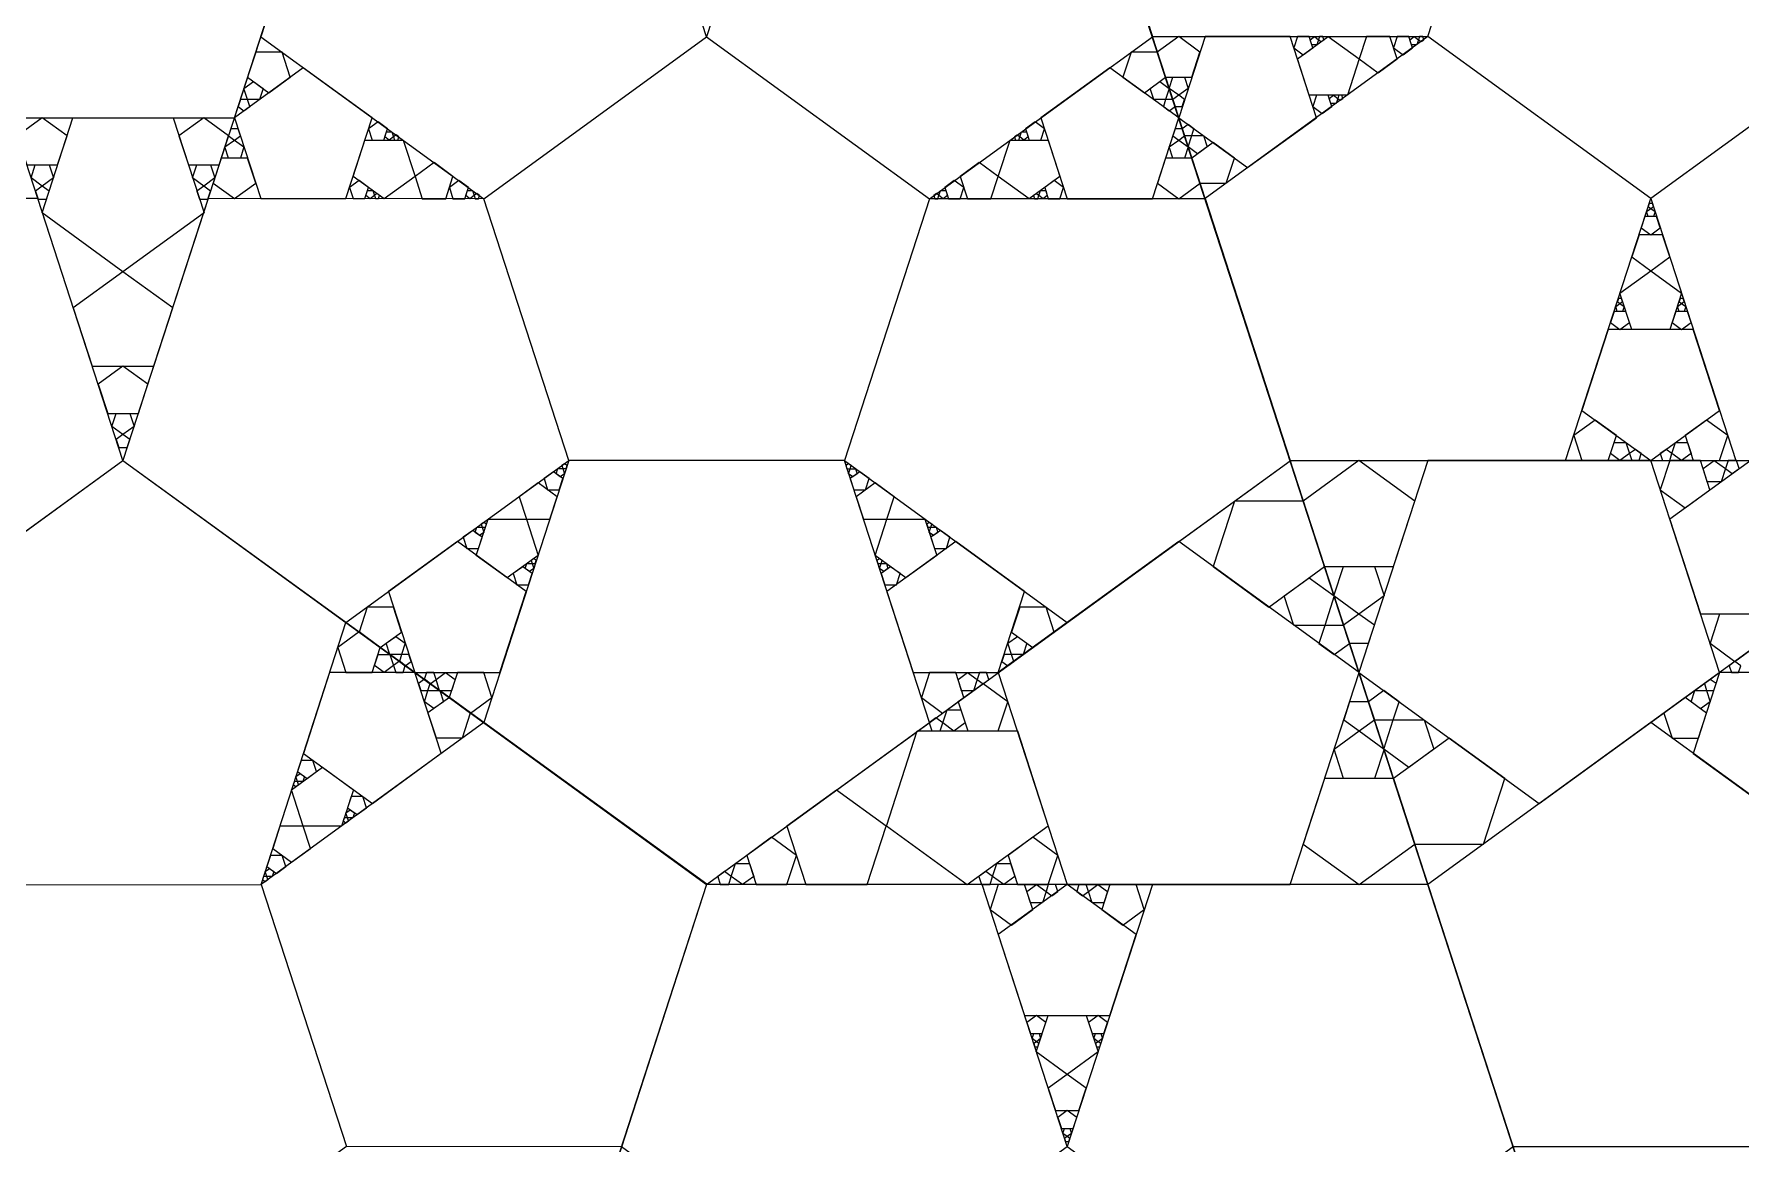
# Model space of a CAD drawing. Header units: inches. Extents: x -578 to 126, y -85 to 118.
# Drawn here: x -247.7 to -232.2, y -54.87 to -44.79 of the extents above; entities that cross this region are included whole.
import ezdxf

# ---------------------------------------------------------------- set-up
doc = ezdxf.new("R2010")
doc.units = ezdxf.units.IN
doc.header["$MEASUREMENT"] = 0
doc.layers.add('drawing', color=7, linetype='Continuous')

msp = doc.modelspace()

# ---------------------------------------------------------------- linework, layer by layer
for points in [[(-255.471, -42.43), (-238.32, -42.43), (-233.02, -58.742), (-246.895, -68.823), (-260.771, -58.742)], [(-230.995, -44.81), (-233.02, -46.281), (-235.044, -44.81), (-234.271, -42.43), (-231.768, -42.43)], [(-242.846, -48.661), (-243.619, -46.282), (-241.595, -44.811), (-239.57, -46.282), (-240.343, -48.661)], [(-241.595, -52.512), (-243.619, -58.743), (-250.171, -58.743), (-252.195, -52.512), (-246.895, -48.661)], [(-245.641, -52.512), (-244.866, -54.891), (-246.889, -56.364), (-248.915, -54.895), (-248.144, -52.515)]]:
    msp.add_lwpolyline(points, close=True)
at = {"layer": 'drawing'}
for points in [[(-233.02, -58.742), (-215.868, -58.742), (-210.568, -42.43), (-224.444, -32.349), (-238.32, -42.43)], [(-224.444, -32.349), (-238.32, -42.43), (-233.02, -58.742), (-215.868, -58.742), (-210.568, -42.43)], [(-227.719, -42.43), (-233.02, -38.58), (-238.32, -42.43), (-236.295, -48.661), (-229.744, -48.661)], [(-227.719, -42.43), (-233.02, -38.58), (-238.32, -42.43), (-236.295, -48.661), (-229.744, -48.661)], [(-234.271, -42.43), (-236.295, -40.959), (-238.32, -42.43), (-237.546, -44.81), (-235.044, -44.81)], [(-238.319, -42.431), (-255.47, -42.43), (-260.771, -58.742), (-246.895, -68.824), (-233.019, -58.743)], [(-246.895, -48.661), (-248.919, -42.431), (-255.47, -42.43), (-257.495, -48.661), (-252.195, -52.512)], [(-246.895, -48.661), (-248.919, -42.431), (-255.47, -42.43), (-257.495, -48.661), (-252.195, -52.512)], [(-245.257, -43.621), (-246.895, -42.431), (-248.532, -43.621), (-247.907, -45.546), (-245.882, -45.546)], [(-241.595, -52.512), (-236.295, -48.662), (-238.319, -42.431), (-244.87, -42.431), (-246.895, -48.661)], [(-241.595, -52.512), (-236.295, -48.662), (-238.319, -42.431), (-244.87, -42.431), (-246.895, -48.661)], [(-241.595, -44.811), (-242.368, -42.431), (-244.87, -42.431), (-245.643, -44.811), (-243.619, -46.282)], [(-239.57, -46.282), (-237.546, -44.811), (-238.319, -42.431), (-240.821, -42.431), (-241.595, -44.811)], [(-245.376, -45.178), (-245.45, -44.951), (-245.689, -44.951), (-245.763, -45.178), (-245.57, -45.319)], [(-237.5, -44.951), (-237.739, -44.951), (-237.813, -45.179), (-237.619, -45.319), (-237.426, -45.179)], [(-237.114, -44.951), (-237.307, -44.81), (-237.501, -44.951), (-237.427, -45.178), (-237.188, -45.178)], [(-237.068, -44.81), (-237.307, -45.546), (-236.682, -46), (-236.056, -45.546), (-236.295, -44.81)], [(-237.068, -44.81), (-237.307, -45.546), (-236.682, -46), (-236.056, -45.546), (-236.295, -44.81)], [(-235.044, -44.81), (-237.068, -46.281), (-236.295, -48.661), (-233.793, -48.661), (-233.02, -46.281)], [(-236.229, -44.81), (-236.262, -44.911), (-236.176, -44.974), (-236.09, -44.911), (-236.123, -44.81)], [(-235.948, -44.809), (-235.667, -45.013), (-235.775, -45.343), (-236.122, -45.343), (-236.229, -45.013)], [(-236.075, -44.81), (-236.036, -44.838), (-236.051, -44.884), (-236.099, -44.884), (-236.114, -44.838)], [(-236.027, -44.81), (-236.036, -44.838), (-236.013, -44.855), (-235.989, -44.838), (-235.998, -44.81)], [(-235.602, -44.81), (-235.667, -45.013), (-235.495, -45.138), (-235.323, -45.013), (-235.389, -44.81)], [(-235.323, -44.81), (-235.356, -44.911), (-235.269, -44.974), (-235.183, -44.911), (-235.216, -44.81)], [(-235.168, -44.81), (-235.13, -44.838), (-235.145, -44.884), (-235.192, -44.884), (-235.207, -44.838)], [(-235.121, -44.81), (-235.13, -44.838), (-235.106, -44.855), (-235.082, -44.838), (-235.091, -44.81)], [(-233.02, -46.281), (-232.246, -48.661), (-229.744, -48.661), (-228.971, -46.281), (-230.995, -44.81)], [(-245.257, -45.092), (-245.882, -45.546), (-245.643, -46.281), (-244.87, -46.281), (-244.631, -45.546)], [(-245.257, -45.092), (-245.882, -45.546), (-245.643, -46.281), (-244.87, -46.281), (-244.631, -45.546)], [(-237.546, -46.282), (-237.307, -45.546), (-237.932, -45.092), (-238.558, -45.546), (-238.319, -46.282)], [(-237.546, -46.282), (-237.307, -45.546), (-237.932, -45.092), (-238.558, -45.546), (-238.319, -46.282)], [(-245.656, -45.382), (-245.763, -45.382), (-245.796, -45.28), (-245.71, -45.217), (-245.623, -45.28)], [(-237.393, -45.28), (-237.426, -45.382), (-237.533, -45.382), (-237.566, -45.28), (-237.479, -45.217)], [(-237.221, -45.28), (-237.307, -45.343), (-237.394, -45.28), (-237.361, -45.178), (-237.254, -45.178)], [(-245.743, -45.445), (-245.763, -45.382), (-245.829, -45.382), (-245.85, -45.445), (-245.796, -45.483)], [(-237.36, -45.382), (-237.426, -45.382), (-237.446, -45.445), (-237.393, -45.484), (-237.34, -45.445)], [(-237.254, -45.382), (-237.307, -45.343), (-237.361, -45.382), (-237.34, -45.444), (-237.274, -45.444)], [(-236.056, -45.343), (-236.089, -45.444), (-236.003, -45.507), (-235.917, -45.444), (-235.95, -45.343)], [(-235.902, -45.343), (-235.863, -45.371), (-235.878, -45.416), (-235.926, -45.416), (-235.941, -45.371)], [(-235.854, -45.343), (-235.863, -45.371), (-235.84, -45.388), (-235.816, -45.371), (-235.825, -45.343)], [(-247.402, -45.71), (-247.628, -45.546), (-247.854, -45.71), (-247.767, -45.975), (-247.489, -45.975)], [(-246.159, -46.411), (-246.895, -46.945), (-247.63, -46.411), (-247.349, -45.546), (-246.44, -45.546)], [(-245.936, -45.71), (-246.161, -45.546), (-246.387, -45.71), (-246.301, -45.975), (-246.022, -45.975)], [(-245.936, -45.71), (-245.882, -45.749), (-245.829, -45.71), (-245.849, -45.647), (-245.915, -45.647)], [(-244.578, -45.585), (-244.664, -45.647), (-244.631, -45.749), (-244.525, -45.749), (-244.492, -45.647)], [(-244.453, -45.675), (-244.438, -45.721), (-244.477, -45.749), (-244.516, -45.721), (-244.501, -45.675)], [(-244.415, -45.703), (-244.438, -45.721), (-244.429, -45.749), (-244.4, -45.749), (-244.391, -45.721)], [(-238.76, -45.749), (-238.751, -45.721), (-238.775, -45.704), (-238.798, -45.721), (-238.789, -45.749)], [(-238.712, -45.749), (-238.751, -45.721), (-238.736, -45.675), (-238.688, -45.675), (-238.673, -45.721)], [(-238.558, -45.749), (-238.525, -45.648), (-238.611, -45.585), (-238.697, -45.648), (-238.664, -45.749)], [(-237.36, -45.71), (-237.307, -45.749), (-237.253, -45.71), (-237.274, -45.648), (-237.34, -45.648)], [(-237.254, -45.709), (-237.188, -45.709), (-237.168, -45.647), (-237.221, -45.608), (-237.274, -45.647)], [(-237.221, -45.812), (-237.188, -45.709), (-237.081, -45.709), (-237.048, -45.812), (-237.135, -45.875)], [(-245.969, -45.812), (-245.882, -45.749), (-245.796, -45.812), (-245.829, -45.914), (-245.936, -45.914)], [(-244.35, -45.749), (-244.242, -46.079), (-244.523, -46.283), (-244.804, -46.079), (-244.697, -45.749)], [(-238.666, -46.283), (-238.947, -46.079), (-238.839, -45.749), (-238.492, -45.749), (-238.385, -46.079)], [(-237.394, -45.812), (-237.307, -45.749), (-237.22, -45.812), (-237.253, -45.914), (-237.36, -45.914)], [(-237.114, -46.141), (-236.875, -46.141), (-236.801, -45.913), (-236.995, -45.773), (-237.188, -45.913)], [(-247.527, -46.094), (-247.628, -46.168), (-247.729, -46.094), (-247.691, -45.975), (-247.565, -45.975)], [(-246.06, -46.094), (-246.161, -46.168), (-246.263, -46.094), (-246.224, -45.975), (-246.099, -45.975)], [(-246.076, -46.141), (-245.882, -46.281), (-245.689, -46.141), (-245.763, -45.914), (-246.002, -45.914)], [(-244.07, -45.954), (-244.242, -46.079), (-244.177, -46.282), (-243.964, -46.282), (-243.898, -46.079)], [(-239.013, -46.282), (-238.947, -46.079), (-239.119, -45.954), (-239.291, -46.079), (-239.226, -46.282)], [(-237.5, -46.141), (-237.307, -46.282), (-237.113, -46.141), (-237.187, -45.914), (-237.426, -45.914)], [(-247.566, -46.213), (-247.628, -46.168), (-247.69, -46.213), (-247.666, -46.286), (-247.59, -46.286)], [(-246.099, -46.213), (-246.161, -46.168), (-246.223, -46.213), (-246.2, -46.286), (-246.123, -46.286)], [(-244.751, -46.118), (-244.837, -46.18), (-244.804, -46.281), (-244.698, -46.281), (-244.665, -46.18)], [(-243.845, -46.118), (-243.931, -46.18), (-243.898, -46.282), (-243.791, -46.282), (-243.758, -46.18)], [(-239.291, -46.282), (-239.258, -46.18), (-239.345, -46.118), (-239.431, -46.18), (-239.398, -46.282)], [(-238.385, -46.282), (-238.352, -46.18), (-238.438, -46.118), (-238.524, -46.18), (-238.491, -46.282)], [(-250.944, -48.661), (-248.919, -50.132), (-246.895, -48.661), (-247.668, -46.281), (-250.17, -46.281)], [(-243.619, -46.282), (-246.121, -46.281), (-246.895, -48.661), (-244.87, -50.132), (-242.846, -48.661)], [(-244.626, -46.208), (-244.611, -46.254), (-244.65, -46.282), (-244.689, -46.254), (-244.674, -46.208)], [(-244.588, -46.236), (-244.611, -46.254), (-244.602, -46.281), (-244.573, -46.281), (-244.564, -46.254)], [(-243.72, -46.208), (-243.705, -46.254), (-243.744, -46.282), (-243.782, -46.254), (-243.767, -46.208)], [(-243.681, -46.236), (-243.705, -46.254), (-243.696, -46.282), (-243.666, -46.282), (-243.657, -46.254)], [(-240.343, -48.661), (-238.319, -50.132), (-236.295, -48.662), (-237.068, -46.282), (-239.57, -46.282)], [(-239.493, -46.282), (-239.484, -46.254), (-239.508, -46.236), (-239.532, -46.254), (-239.523, -46.282)], [(-239.446, -46.282), (-239.484, -46.254), (-239.469, -46.208), (-239.422, -46.208), (-239.407, -46.254)], [(-238.587, -46.282), (-238.578, -46.254), (-238.601, -46.237), (-238.625, -46.254), (-238.616, -46.282)], [(-238.539, -46.282), (-238.578, -46.254), (-238.563, -46.208), (-238.515, -46.208), (-238.5, -46.254)], [(-233.043, -46.354), (-233.02, -46.371), (-232.996, -46.354), (-233.005, -46.326), (-233.034, -46.326)], [(-233.106, -46.546), (-233.02, -46.609), (-232.933, -46.546), (-232.966, -46.445), (-233.073, -46.445)], [(-233.058, -46.399), (-233.02, -46.371), (-232.981, -46.399), (-232.996, -46.445), (-233.043, -46.445)], [(-233.192, -46.811), (-233.019, -46.937), (-232.847, -46.811), (-232.913, -46.609), (-233.126, -46.609)], [(-246.443, -47.273), (-246.895, -46.945), (-247.346, -47.273), (-247.174, -47.803), (-246.616, -47.803)], [(-233.3, -47.141), (-233.02, -46.937), (-232.739, -47.141), (-232.846, -47.471), (-233.193, -47.471)], [(-233.338, -47.262), (-233.3, -47.233), (-233.261, -47.262), (-233.276, -47.307), (-233.324, -47.307)], [(-233.323, -47.216), (-233.3, -47.233), (-233.276, -47.216), (-233.285, -47.188), (-233.314, -47.188)], [(-232.778, -47.262), (-232.739, -47.233), (-232.701, -47.262), (-232.715, -47.307), (-232.763, -47.307)], [(-232.763, -47.216), (-232.739, -47.233), (-232.716, -47.216), (-232.725, -47.188), (-232.754, -47.188)], [(-233.386, -47.408), (-233.3, -47.471), (-233.213, -47.408), (-233.246, -47.307), (-233.353, -47.307)], [(-232.826, -47.408), (-232.739, -47.471), (-232.653, -47.408), (-232.686, -47.307), (-232.793, -47.307)], [(-233.645, -48.206), (-233.02, -48.661), (-232.394, -48.206), (-232.633, -47.471), (-233.406, -47.471)], [(-233.645, -48.206), (-233.02, -48.661), (-232.394, -48.206), (-232.633, -47.471), (-233.406, -47.471)], [(-246.669, -47.967), (-246.895, -47.803), (-247.12, -47.967), (-247.034, -48.232), (-246.755, -48.232)], [(-246.793, -48.351), (-246.895, -48.425), (-246.996, -48.351), (-246.957, -48.232), (-246.832, -48.232)], [(-233.526, -48.293), (-233.719, -48.434), (-233.645, -48.661), (-233.406, -48.661), (-233.332, -48.434)], [(-232.394, -48.661), (-232.32, -48.434), (-232.513, -48.293), (-232.707, -48.434), (-232.633, -48.661)], [(-246.833, -48.47), (-246.895, -48.425), (-246.957, -48.47), (-246.933, -48.543), (-246.856, -48.543)], [(-233.245, -48.496), (-233.212, -48.598), (-233.299, -48.661), (-233.386, -48.598), (-233.353, -48.496)], [(-232.74, -48.661), (-232.827, -48.598), (-232.794, -48.496), (-232.686, -48.496), (-232.653, -48.598)], [(-246.897, -48.663), (-252.193, -52.519), (-250.162, -58.747), (-243.61, -58.741), (-241.592, -52.508)], [(-245.641, -52.512), (-244.871, -50.131), (-246.897, -48.663), (-248.919, -50.136), (-248.144, -52.515)], [(-242.846, -48.661), (-243.619, -51.041), (-241.595, -52.512), (-239.57, -51.041), (-240.343, -48.661)], [(-235.163, -49.029), (-235.67, -48.661), (-236.176, -49.029), (-235.982, -49.624), (-235.357, -49.624)], [(-235.044, -48.661), (-235.67, -50.586), (-234.032, -51.776), (-232.394, -50.586), (-233.02, -48.661)], [(-235.044, -48.661), (-235.67, -50.586), (-234.032, -51.776), (-232.394, -50.586), (-233.02, -48.661)], [(-229.744, -48.661), (-235.044, -52.512), (-233.02, -58.742), (-226.468, -58.742), (-224.444, -52.512)], [(-229.744, -48.661), (-235.044, -52.512), (-233.02, -58.742), (-226.468, -58.742), (-224.444, -52.512)], [(-233.159, -48.56), (-233.212, -48.598), (-233.192, -48.661), (-233.126, -48.661), (-233.106, -48.598)], [(-232.847, -48.661), (-232.827, -48.598), (-232.88, -48.56), (-232.933, -48.598), (-232.913, -48.661)], [(-232.847, -48.661), (-232.933, -48.926), (-232.708, -49.09), (-232.482, -48.926), (-232.568, -48.661)], [(-232.112, -48.657), (-231.376, -49.191), (-231.657, -50.056), (-232.566, -50.056), (-232.847, -49.191)], [(-232.443, -48.66), (-232.342, -48.734), (-232.381, -48.853), (-232.506, -48.853), (-232.545, -48.734)], [(-232.318, -48.661), (-232.342, -48.734), (-232.28, -48.779), (-232.218, -48.734), (-232.241, -48.661)], [(-243.071, -48.825), (-243.038, -48.927), (-242.932, -48.927), (-242.899, -48.825), (-242.985, -48.763)], [(-242.947, -48.734), (-242.899, -48.734), (-242.884, -48.78), (-242.923, -48.808), (-242.961, -48.78)], [(-242.908, -48.707), (-242.899, -48.734), (-242.87, -48.734), (-242.86, -48.707), (-242.884, -48.689)], [(-240.32, -48.735), (-240.29, -48.735), (-240.281, -48.707), (-240.305, -48.689), (-240.329, -48.707)], [(-240.305, -48.78), (-240.29, -48.735), (-240.243, -48.735), (-240.228, -48.78), (-240.267, -48.808)], [(-240.257, -48.927), (-240.151, -48.927), (-240.118, -48.825), (-240.204, -48.763), (-240.29, -48.825)], [(-243.297, -48.989), (-243.231, -49.192), (-243.018, -49.192), (-242.952, -48.989), (-243.125, -48.864)], [(-240.171, -49.192), (-239.958, -49.192), (-239.892, -48.989), (-240.065, -48.864), (-240.237, -48.989)], [(-236.175, -49.029), (-236.801, -49.029), (-236.994, -49.624), (-236.488, -49.992), (-235.982, -49.624)], [(-243.68, -49.267), (-243.632, -49.267), (-243.618, -49.313), (-243.656, -49.341), (-243.695, -49.313)], [(-243.578, -49.192), (-243.231, -49.192), (-243.124, -49.522), (-243.405, -49.726), (-243.686, -49.522)], [(-243.641, -49.239), (-243.632, -49.267), (-243.603, -49.267), (-243.594, -49.239), (-243.618, -49.222)], [(-240.065, -49.522), (-239.958, -49.192), (-239.611, -49.192), (-239.504, -49.522), (-239.785, -49.726)], [(-239.586, -49.267), (-239.557, -49.267), (-239.548, -49.24), (-239.572, -49.222), (-239.595, -49.24)], [(-239.572, -49.313), (-239.557, -49.267), (-239.509, -49.267), (-239.494, -49.313), (-239.533, -49.341)], [(-244.484, -49.851), (-244.245, -50.587), (-243.471, -50.587), (-243.232, -49.851), (-243.858, -49.397)], [(-244.484, -49.851), (-244.245, -50.587), (-243.471, -50.587), (-243.232, -49.851), (-243.858, -49.397)], [(-243.805, -49.358), (-243.772, -49.459), (-243.665, -49.459), (-243.632, -49.358), (-243.719, -49.296)], [(-239.718, -50.587), (-238.945, -50.587), (-238.706, -49.851), (-239.331, -49.397), (-239.957, -49.851)], [(-239.524, -49.46), (-239.417, -49.46), (-239.385, -49.358), (-239.471, -49.296), (-239.557, -49.358)], [(-236.295, -52.512), (-235.669, -50.587), (-237.307, -49.397), (-238.945, -50.587), (-238.319, -52.512)], [(-236.295, -52.512), (-235.669, -50.587), (-237.307, -49.397), (-238.945, -50.587), (-238.319, -52.512)], [(-243.227, -49.597), (-243.179, -49.597), (-243.164, -49.642), (-243.203, -49.67), (-243.242, -49.642)], [(-243.188, -49.569), (-243.179, -49.597), (-243.15, -49.597), (-243.141, -49.569), (-243.164, -49.551)], [(-240.04, -49.597), (-240.01, -49.597), (-240.001, -49.569), (-240.025, -49.552), (-240.049, -49.569)], [(-240.025, -49.642), (-240.01, -49.597), (-239.962, -49.597), (-239.948, -49.642), (-239.986, -49.67)], [(-243.352, -49.687), (-243.319, -49.789), (-243.212, -49.789), (-243.179, -49.687), (-243.265, -49.625)], [(-239.977, -49.789), (-239.871, -49.789), (-239.838, -49.688), (-239.924, -49.625), (-240.01, -49.688)], [(-235.894, -49.891), (-235.981, -50.158), (-236.262, -50.158), (-236.349, -49.891), (-236.121, -49.726)], [(-235.442, -49.891), (-235.67, -50.056), (-235.897, -49.891), (-235.81, -49.624), (-235.529, -49.624)], [(-244.438, -49.992), (-244.677, -49.992), (-244.751, -50.219), (-244.558, -50.359), (-244.364, -50.219)], [(-238.439, -50.219), (-238.512, -49.992), (-238.751, -49.992), (-238.825, -50.219), (-238.632, -50.36)], [(-235.53, -50.157), (-235.67, -50.056), (-235.809, -50.157), (-235.756, -50.321), (-235.583, -50.321)], [(-232.394, -50.056), (-232.48, -50.321), (-232.255, -50.485), (-232.029, -50.321), (-232.115, -50.056)], [(-244.751, -50.218), (-244.944, -50.359), (-244.87, -50.586), (-244.631, -50.586), (-244.558, -50.358)], [(-235.808, -50.158), (-235.981, -50.158), (-236.034, -50.322), (-235.895, -50.423), (-235.755, -50.322)], [(-244.331, -50.321), (-244.364, -50.423), (-244.471, -50.423), (-244.504, -50.321), (-244.417, -50.258)], [(-238.718, -50.423), (-238.826, -50.423), (-238.859, -50.321), (-238.772, -50.258), (-238.685, -50.321)], [(-244.47, -50.421), (-244.437, -50.523), (-244.524, -50.586), (-244.611, -50.523), (-244.578, -50.421)], [(-244.384, -50.484), (-244.437, -50.523), (-244.417, -50.585), (-244.351, -50.585), (-244.331, -50.523)], [(-244.298, -50.423), (-244.364, -50.423), (-244.384, -50.485), (-244.331, -50.524), (-244.278, -50.485)], [(-238.805, -50.486), (-238.826, -50.423), (-238.891, -50.423), (-238.912, -50.486), (-238.859, -50.524)], [(-232.222, -50.586), (-232.201, -50.524), (-232.255, -50.485), (-232.308, -50.524), (-232.287, -50.586)], [(-244.005, -51.32), (-244.244, -50.585), (-245.018, -50.586), (-245.256, -51.322), (-244.63, -51.776)], [(-244.005, -51.32), (-244.244, -50.585), (-245.018, -50.586), (-245.256, -51.322), (-244.63, -51.776)], [(-244.191, -50.749), (-244.125, -50.749), (-244.105, -50.686), (-244.158, -50.648), (-244.211, -50.686)], [(-244.105, -50.688), (-244.052, -50.649), (-244.072, -50.587), (-244.138, -50.587), (-244.159, -50.649)], [(-244.019, -50.751), (-244.052, -50.649), (-243.965, -50.586), (-243.878, -50.649), (-243.912, -50.751)], [(-243.739, -50.954), (-243.545, -50.814), (-243.619, -50.587), (-243.858, -50.587), (-243.932, -50.814)], [(-239.57, -50.587), (-239.644, -50.814), (-239.451, -50.955), (-239.257, -50.814), (-239.331, -50.587)], [(-239.224, -50.586), (-239.137, -50.65), (-239.17, -50.752), (-239.278, -50.752), (-239.311, -50.65)], [(-239.117, -50.587), (-239.137, -50.65), (-239.084, -50.688), (-239.031, -50.65), (-239.051, -50.587)], [(-231.621, -50.586), (-232.394, -50.586), (-232.633, -51.322), (-232.007, -51.776), (-231.382, -51.322)], [(-232.533, -50.687), (-232.513, -50.75), (-232.447, -50.75), (-232.427, -50.687), (-232.48, -50.649)], [(-244.158, -50.851), (-244.125, -50.749), (-244.018, -50.749), (-243.985, -50.851), (-244.071, -50.914)], [(-244.051, -51.18), (-243.812, -51.18), (-243.738, -50.952), (-243.931, -50.812), (-244.125, -50.953)], [(-238.945, -51.117), (-238.859, -50.852), (-239.084, -50.688), (-239.31, -50.852), (-239.223, -51.117)], [(-235.53, -51.015), (-235.358, -51.015), (-235.305, -50.851), (-235.444, -50.75), (-235.583, -50.851)], [(-232.9, -50.954), (-232.826, -51.181), (-232.587, -51.181), (-232.513, -50.954), (-232.707, -50.813)], [(-232.62, -50.75), (-232.513, -50.75), (-232.48, -50.852), (-232.567, -50.915), (-232.653, -50.852)], [(-239.349, -51.118), (-239.45, -51.044), (-239.411, -50.925), (-239.286, -50.925), (-239.247, -51.044)], [(-235.808, -51.016), (-235.669, -51.117), (-235.53, -51.016), (-235.583, -50.852), (-235.755, -50.852)], [(-244.866, -54.891), (-242.363, -54.889), (-241.592, -52.508), (-243.618, -51.039), (-245.641, -52.512)], [(-239.227, -52.516), (-239.962, -51.982), (-239.682, -51.117), (-238.772, -51.117), (-238.491, -51.982)], [(-239.474, -51.117), (-239.45, -51.044), (-239.512, -50.999), (-239.574, -51.044), (-239.55, -51.117)], [(-235.896, -51.282), (-235.669, -51.117), (-235.442, -51.282), (-235.529, -51.55), (-235.81, -51.55)], [(-235.445, -51.283), (-235.358, -51.015), (-235.077, -51.015), (-234.99, -51.283), (-235.217, -51.448)], [(-230.995, -52.512), (-233.02, -51.041), (-235.044, -52.512), (-234.271, -54.891), (-231.768, -54.891)], [(-235.163, -52.144), (-234.538, -52.144), (-234.345, -51.549), (-234.851, -51.181), (-235.357, -51.549)], [(-244.909, -51.981), (-245.257, -51.981), (-245.364, -51.651), (-245.084, -51.447), (-244.802, -51.651)], [(-245.137, -51.485), (-245.17, -51.384), (-245.276, -51.384), (-245.309, -51.486), (-245.223, -51.548)], [(-245.3, -51.604), (-245.309, -51.577), (-245.338, -51.577), (-245.348, -51.604), (-245.324, -51.622)], [(-245.261, -51.576), (-245.309, -51.577), (-245.324, -51.531), (-245.285, -51.503), (-245.247, -51.531)], [(-236.175, -52.145), (-235.669, -52.512), (-235.163, -52.145), (-235.356, -51.55), (-235.982, -51.55)], [(-244.683, -51.814), (-244.716, -51.713), (-244.823, -51.713), (-244.855, -51.815), (-244.769, -51.877)], [(-240.135, -52.512), (-239.963, -51.982), (-240.414, -51.654), (-240.865, -51.982), (-240.693, -52.512)], [(-244.846, -51.933), (-244.856, -51.905), (-244.885, -51.905), (-244.894, -51.933), (-244.87, -51.951)], [(-244.808, -51.905), (-244.856, -51.905), (-244.87, -51.86), (-244.832, -51.832), (-244.793, -51.86)], [(-245.191, -52.184), (-245.257, -51.981), (-245.47, -51.982), (-245.535, -52.184), (-245.363, -52.309)], [(-240.865, -52.512), (-240.779, -52.247), (-241.004, -52.083), (-241.23, -52.247), (-241.144, -52.512)], [(-238.491, -52.512), (-238.405, -52.247), (-238.631, -52.083), (-238.856, -52.247), (-238.77, -52.512)], [(-245.541, -52.439), (-245.588, -52.439), (-245.603, -52.394), (-245.565, -52.365), (-245.526, -52.393)], [(-245.416, -52.348), (-245.449, -52.247), (-245.555, -52.247), (-245.588, -52.348), (-245.502, -52.411)], [(-241.269, -52.513), (-241.37, -52.439), (-241.331, -52.32), (-241.206, -52.32), (-241.167, -52.439)], [(-238.895, -52.513), (-238.997, -52.439), (-238.958, -52.32), (-238.833, -52.32), (-238.794, -52.439)], [(-245.579, -52.467), (-245.588, -52.439), (-245.618, -52.439), (-245.627, -52.467), (-245.603, -52.484)], [(-243.619, -58.743), (-238.319, -62.594), (-233.019, -58.743), (-235.044, -52.512), (-241.595, -52.512)], [(-243.619, -58.743), (-238.319, -62.594), (-233.019, -58.743), (-235.044, -52.512), (-241.595, -52.512)], [(-238.319, -54.892), (-239.092, -52.512), (-241.595, -52.512), (-242.368, -54.892), (-240.344, -56.363)], [(-241.394, -52.512), (-241.37, -52.439), (-241.432, -52.394), (-241.494, -52.439), (-241.471, -52.512)], [(-239.02, -52.512), (-238.997, -52.439), (-239.059, -52.394), (-239.121, -52.439), (-239.097, -52.512)], [(-238.945, -52.512), (-239.019, -52.74), (-238.825, -52.88), (-238.632, -52.74), (-238.706, -52.512)], [(-237.694, -52.967), (-238.319, -52.512), (-238.945, -52.967), (-238.706, -53.702), (-237.933, -53.702)], [(-237.694, -52.967), (-238.319, -52.512), (-238.945, -52.967), (-238.706, -53.702), (-237.933, -53.702)], [(-238.599, -52.512), (-238.512, -52.575), (-238.545, -52.677), (-238.652, -52.677), (-238.685, -52.575)], [(-238.491, -52.512), (-238.512, -52.575), (-238.459, -52.614), (-238.405, -52.575), (-238.426, -52.512)], [(-236.295, -56.363), (-234.27, -54.892), (-235.044, -52.512), (-237.546, -52.512), (-238.319, -54.892)], [(-238.18, -52.614), (-238.126, -52.575), (-238.147, -52.512), (-238.213, -52.512), (-238.233, -52.575)], [(-238.093, -52.677), (-238.126, -52.575), (-238.04, -52.512), (-237.953, -52.575), (-237.986, -52.677)], [(-237.813, -52.88), (-237.62, -52.74), (-237.694, -52.512), (-237.933, -52.512), (-238.006, -52.74)], [(-238.513, -53.765), (-238.599, -53.702), (-238.685, -53.765), (-238.653, -53.866), (-238.546, -53.866)], [(-238.038, -54.032), (-238.319, -54.237), (-238.6, -54.032), (-238.493, -53.702), (-238.146, -53.702)], [(-237.953, -53.765), (-238.039, -53.702), (-238.125, -53.765), (-238.092, -53.866), (-237.986, -53.866)], [(-238.561, -53.912), (-238.599, -53.94), (-238.638, -53.912), (-238.623, -53.866), (-238.575, -53.866)], [(-238.576, -53.957), (-238.599, -53.94), (-238.623, -53.957), (-238.614, -53.985), (-238.585, -53.985)], [(-238, -53.912), (-238.039, -53.94), (-238.078, -53.912), (-238.063, -53.866), (-238.015, -53.866)], [(-238.015, -53.957), (-238.039, -53.94), (-238.063, -53.957), (-238.054, -53.985), (-238.024, -53.985)], [(-238.147, -54.362), (-238.319, -54.237), (-238.492, -54.362), (-238.426, -54.564), (-238.213, -54.564)], [(-238.233, -54.627), (-238.319, -54.564), (-238.405, -54.627), (-238.372, -54.728), (-238.266, -54.728)], [(-238.281, -54.774), (-238.319, -54.802), (-238.358, -54.774), (-238.343, -54.728), (-238.295, -54.728)], [(-238.295, -54.819), (-238.319, -54.802), (-238.343, -54.819), (-238.334, -54.847), (-238.305, -54.847)]]:
    msp.add_lwpolyline(points, close=True, dxfattribs=at)

doc.saveas('drawing.dxf')
